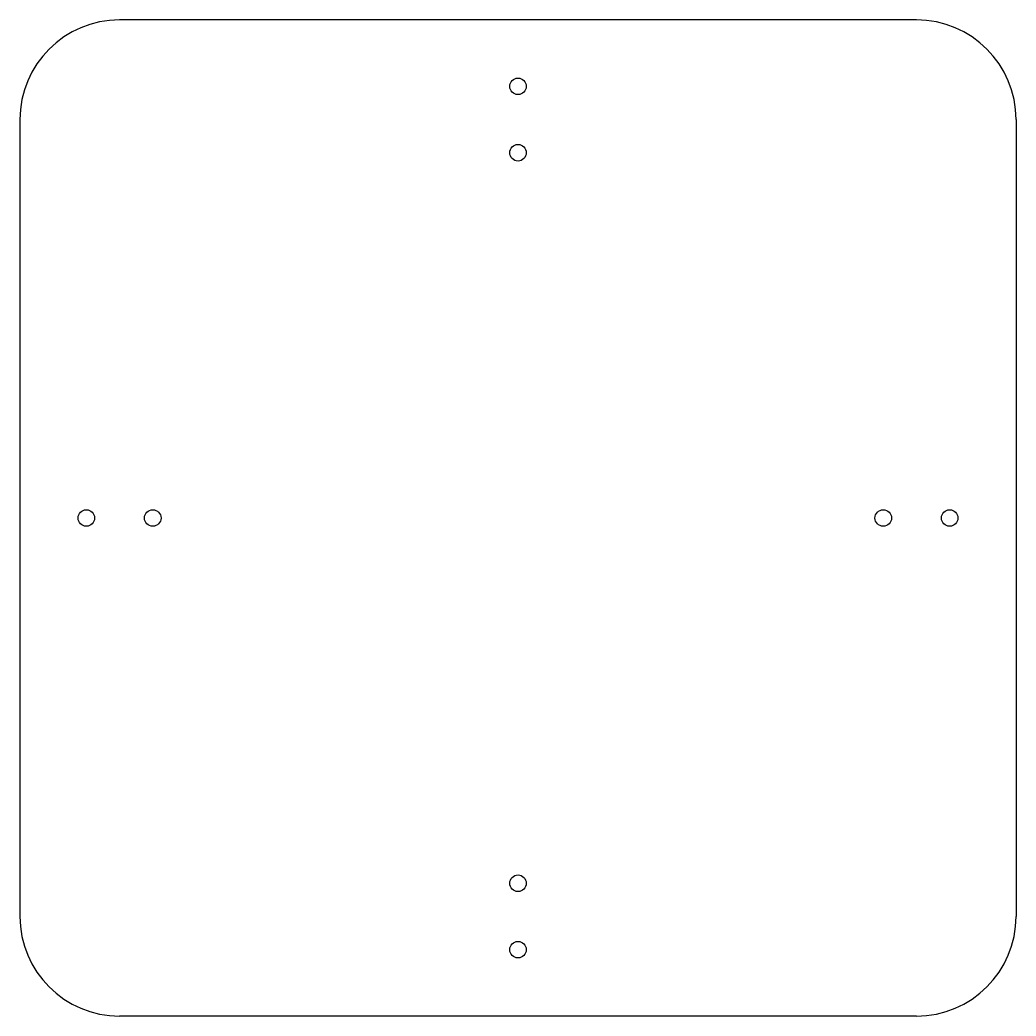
# Model space of a CAD drawing. Header units: millimetres. Extents: x -150 to 150, y -150 to 150.
import ezdxf

# ---------------------------------------------------------------- set-up
doc = ezdxf.new("R2010")
doc.units = ezdxf.units.MM

msp = doc.modelspace()

# ---------------------------------------------------------------- linework, layer by layer
at = {"color": 7, "linetype": 'Continuous', "lineweight": 25}
for p, q in [((120, 150), (-120, 150)), ((-150, 120), (-150, -120)), ((150, 120), (150, -120)), ((120, -150), (-120, -150))]:
    msp.add_line(p, q, dxfattribs=at)
for centre in [(0, 130), (0, 110), (-130, 0), (-110, 0), (110, 0), (130, 0), (0, -110), (0, -130)]:
    msp.add_circle(centre, 2.5, dxfattribs=at)
for centre, start, end in [((-120, 120), 90, 180), ((120, 120), 0, 90), ((120, -120), 270, 0), ((-120, -120), 180, 270)]:
    msp.add_arc(centre, 30, start, end, dxfattribs=at)

doc.saveas('drawing.dxf')
